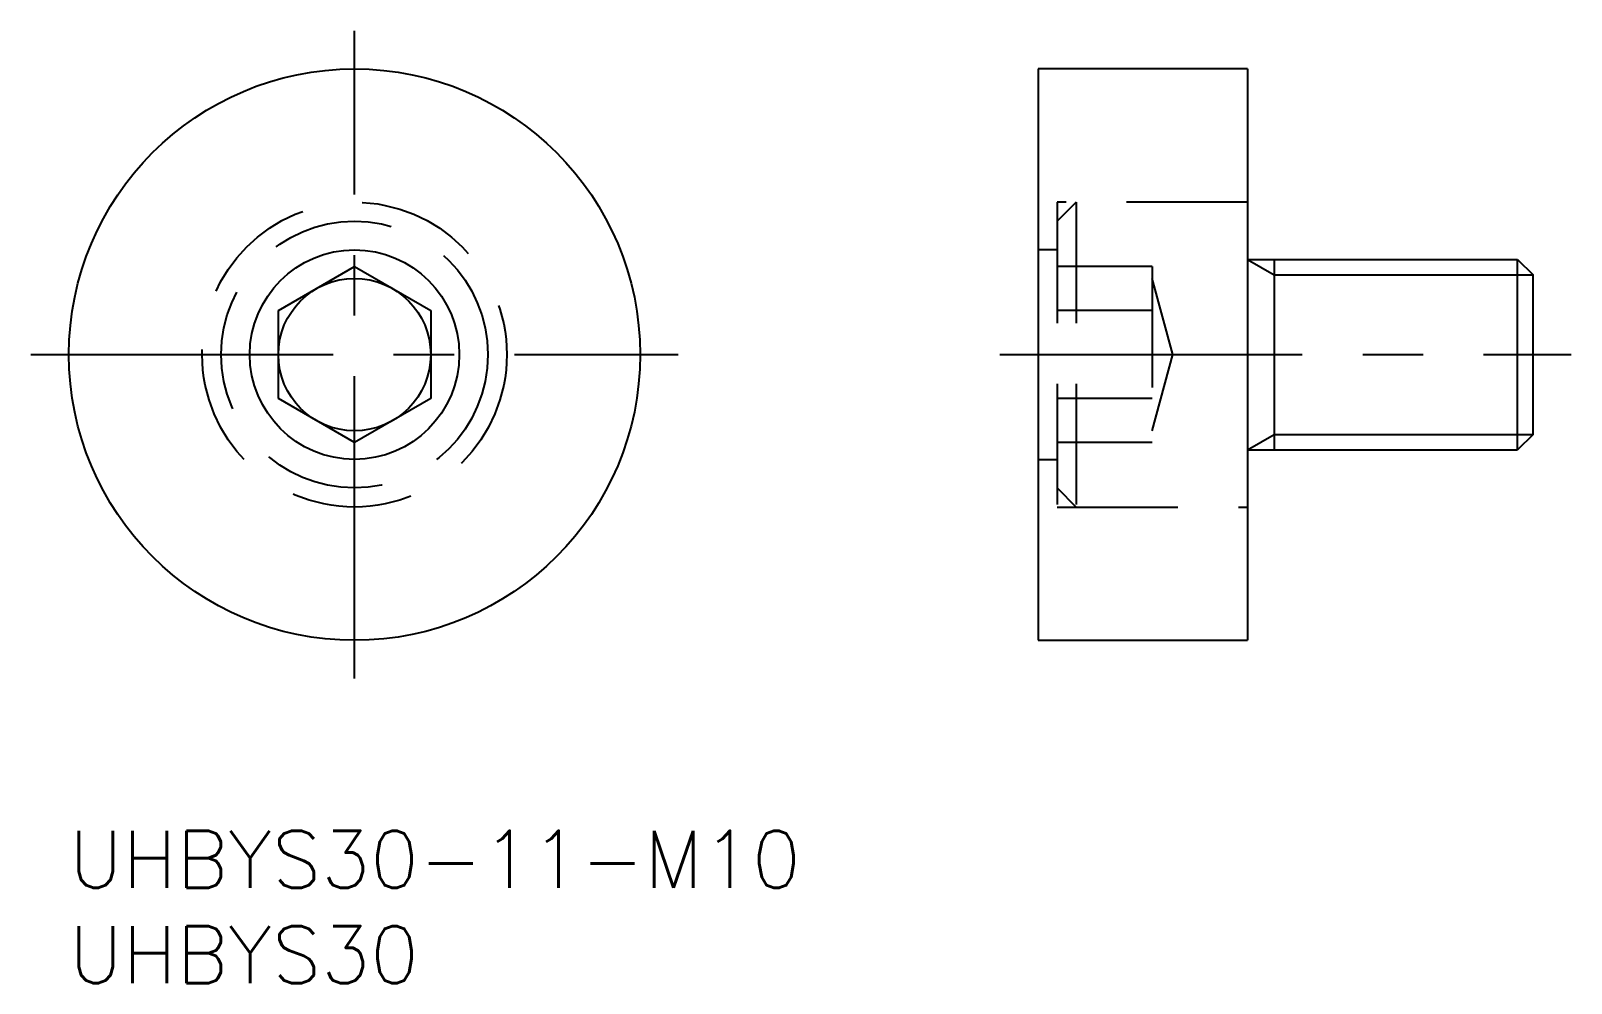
# Model space of a CAD drawing. Extents: x -2 to 78.9, y -8 to 42.
import ezdxf

# ---------------------------------------------------------------- set-up
doc = ezdxf.new("R2010")
doc.units = 0
doc.header["$LTSCALE"] = 0.5
doc.linetypes.add('CENTER', pattern=[50.8, 31.75, -6.35, 6.35, -6.35])
doc.linetypes.add('DASHED', pattern=[19.05, 12.7, -6.35])
for name, color, linetype in [('MSM_CENTER', 1, 'CENTER'), ('MSM_CONTINUOUS', 7, 'CONTINUOUS'), ('MSM_DASHED', 4, 'DASHED'), ('MSM_NARROW', 5, 'CONTINUOUS'), ('MSM_PART_NUMBER', 7, 'CONTINUOUS')]:
    doc.layers.add(name, color=color, linetype=linetype)
doc.styles.get("Standard").update_dxf_attribs({"font": 'txt.shx', "height": 1, "bigfont": 'bigfont.shx'})

# ---------------------------------------------------------------- blocks, each defined once
blk = doc.blocks.new('*U14')
at = {"layer": 'MSM_PART_NUMBER'}
blk.add_text('UHBYS30-11-M10', height=3, dxfattribs=at).set_placement((0, -3))
blk = doc.blocks.new('*U15')
at = {"layer": 'MSM_PART_NUMBER'}
blk.add_text('UHBYS30', height=3, dxfattribs=at).set_placement((0, -8))

msp = doc.modelspace()

# ---------------------------------------------------------------- linework, layer by layer
at = {"layer": 'MSM_CENTER'}
for p, q in [((15, 8), (15, 42)), ((-2, 25), (32, 25)), ((48.896, 25), (78.896, 25))]:
    msp.add_line(p, q, dxfattribs=at)
at = {"layer": 'MSM_CONTINUOUS'}
for p, q in [((61.896, 40), (50.896, 40)), ((50.896, 40), (50.896, 10)), ((61.896, 40), (61.896, 10)), ((61.896, 30), (76.084, 30)), ((63.302, 30), (63.302, 20)), ((76.084, 20), (76.084, 30)), ((76.084, 30), (76.896, 29.188)), ((11, 27.309), (15, 29.619)), ((15, 29.619), (19, 27.309)), ((76.896, 20.812), (76.896, 29.188)), ((11, 22.691), (11, 27.309)), ((19, 27.309), (19, 22.691)), ((15, 20.381), (11, 22.691)), ((19, 22.691), (15, 20.381)), ((76.896, 20.812), (76.084, 20)), ((61.896, 20), (76.084, 20)), ((50.896, 10), (61.896, 10))]:
    msp.add_line(p, q, dxfattribs=at)
for radius in [15, 5.5, 4]:
    msp.add_circle((15, 25), radius, dxfattribs=at)
at = {"layer": 'MSM_DASHED'}
for p, q in [((52.896, 33), (51.896, 32)), ((61.896, 33), (51.896, 33)), ((51.896, 33), (51.896, 17)), ((52.896, 33), (52.896, 17)), ((51.896, 30.5), (50.896, 30.5)), ((56.896, 29.619), (51.896, 29.619)), ((56.896, 29.619), (56.896, 20.381)), ((57.968, 25), (56.896, 29)), ((56.896, 27.309), (51.896, 27.309)), ((56.896, 21), (57.968, 25)), ((56.896, 22.691), (51.896, 22.691)), ((56.896, 20.381), (51.896, 20.381)), ((50.896, 19.5), (51.896, 19.5)), ((51.896, 18), (52.896, 17)), ((51.896, 17), (61.896, 17))]:
    msp.add_line(p, q, dxfattribs=at)
for radius in [8, 7]:
    msp.add_circle((15, 25), radius, dxfattribs=at)
at = {"layer": 'MSM_NARROW'}
for p, q in [((61.896, 30), (63.302, 29.188)), ((63.302, 29.188), (76.896, 29.188)), ((61.896, 20), (63.302, 20.812)), ((63.302, 20.812), (76.896, 20.812))]:
    msp.add_line(p, q, dxfattribs=at)

# ---------------------------------------------------------------- block references
at = {"layer": 'MSM_CONTINUOUS'}
for name in ['*U14', '*U15']:
    msp.add_blockref(name, (0, 0), dxfattribs=at)

doc.saveas('drawing.dxf')
